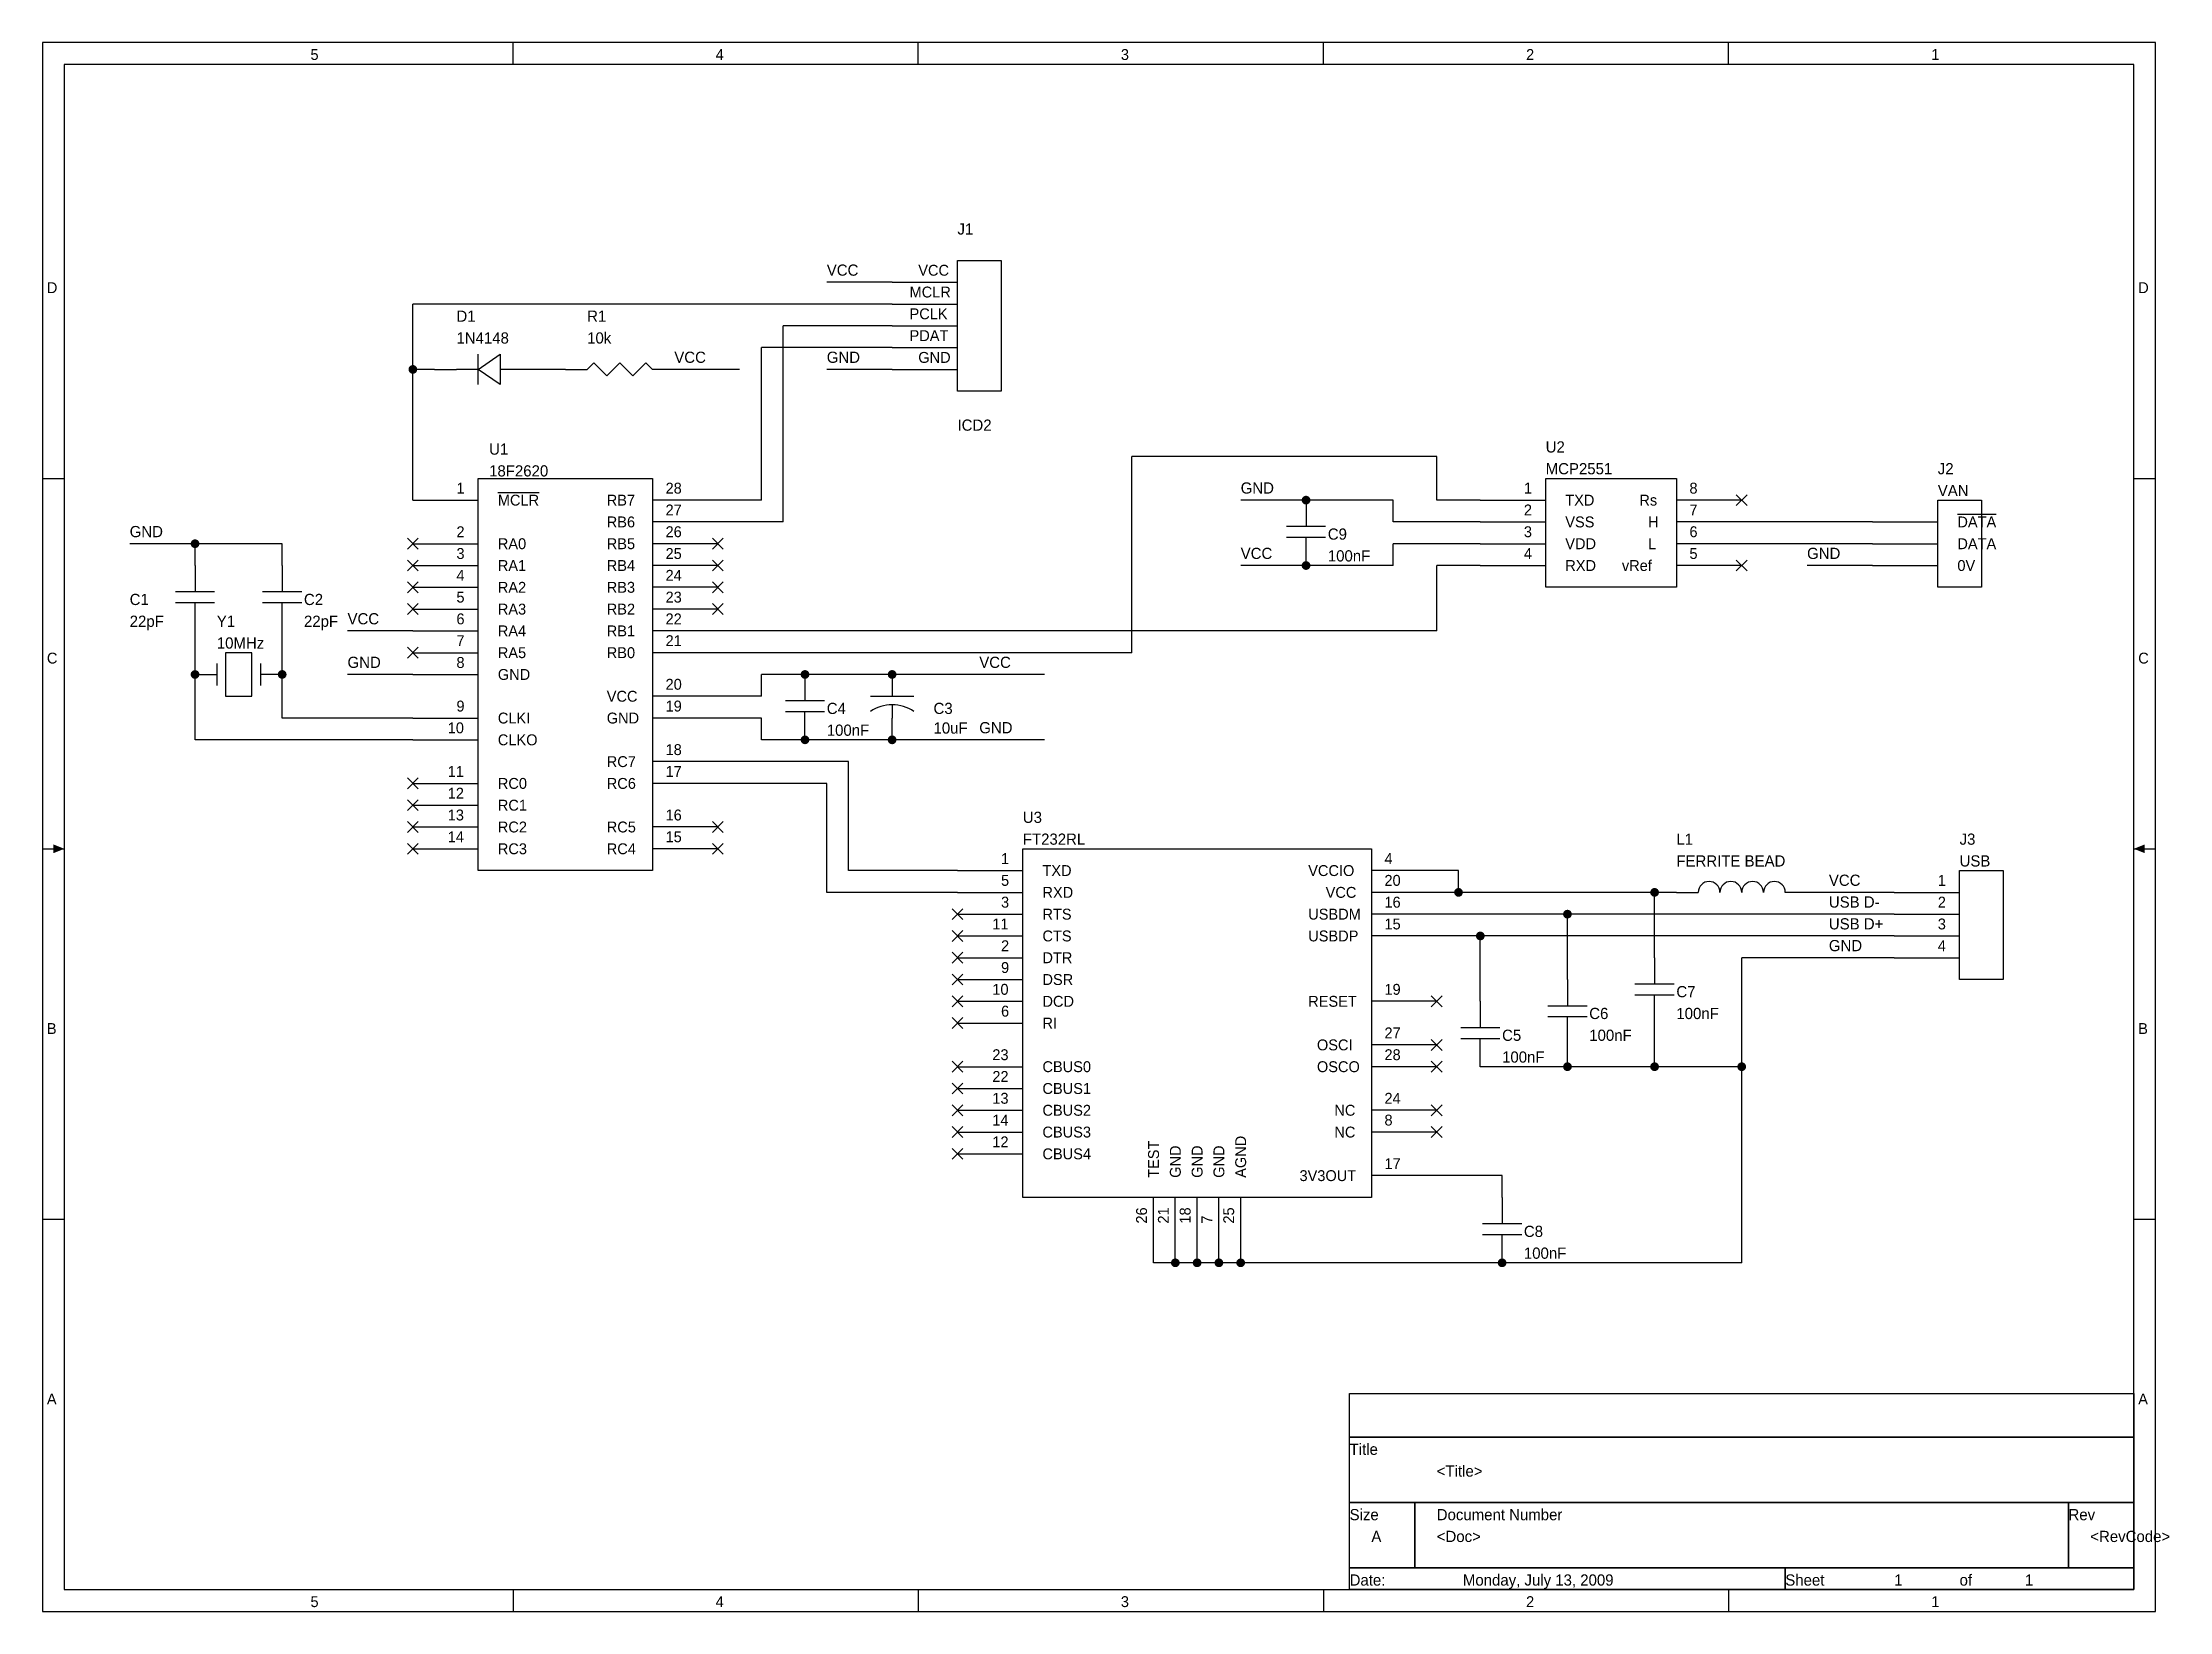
# Model space of a CAD drawing. Extents: x -0.1 to 9.66, y 0.1 to 7.3.
import ezdxf

# ---------------------------------------------------------------- set-up
doc = ezdxf.new("R2010")
doc.units = 0

msp = doc.modelspace()

# ---------------------------------------------------------------- linework, layer by layer
at = {"layer": 'PARTS'}
for p, q in [((3.8, 6.2), (4.1, 6.2)), ((3.8, 6.1), (4.1, 6.1)), ((3.8, 6), (4.1, 6)), ((3.8, 5.9), (4.1, 5.9)), ((1.7, 5.8), (1.8, 5.8)), ((2.2, 5.8), (2.1, 5.8)), ((2.3, 5.8), (2.4, 5.8)), ((2.8, 5.8), (2.7, 5.8)), ((3.8, 5.8), (4.1, 5.8)), ((1.6, 5.2), (1.9, 5.2)), ((3, 5.2), (2.7, 5.2)), ((5.7, 5.2), (5.7, 5.1)), ((6.5, 5.2), (6.8, 5.2)), ((7.7, 5.2), (7.4, 5.2)), ((7.725, 5.225), (7.675, 5.175)), ((7.675, 5.225), (7.725, 5.175)), ((3, 5.1), (2.7, 5.1)), ((6.5, 5.1), (6.8, 5.1)), ((7.7, 5.1), (7.4, 5.1)), ((8.3, 5.1), (8.6, 5.1)), ((1.575, 5.025), (1.625, 4.975)), ((1.625, 5.025), (1.575, 4.975)), ((1.6, 5), (1.9, 5)), ((3, 5), (2.7, 5)), ((3.025, 5.025), (2.975, 4.975)), ((2.975, 5.025), (3.025, 4.975)), ((5.7, 4.9), (5.7, 5)), ((6.5, 5), (6.8, 5)), ((7.7, 5), (7.4, 5)), ((8.3, 5), (8.6, 5)), ((0.6, 4.9), (0.6, 4.8)), ((1, 4.9), (1, 4.8)), ((1.575, 4.925), (1.625, 4.875)), ((1.625, 4.925), (1.575, 4.875)), ((1.6, 4.9), (1.9, 4.9)), ((3, 4.9), (2.7, 4.9)), ((3.025, 4.925), (2.975, 4.875)), ((2.975, 4.925), (3.025, 4.875)), ((6.5, 4.9), (6.8, 4.9)), ((7.7, 4.9), (7.4, 4.9)), ((7.725, 4.925), (7.675, 4.875)), ((7.675, 4.925), (7.725, 4.875)), ((8.3, 4.9), (8.6, 4.9)), ((1.575, 4.825), (1.625, 4.775)), ((1.625, 4.825), (1.575, 4.775)), ((1.6, 4.8), (1.9, 4.8)), ((3, 4.8), (2.7, 4.8)), ((3.025, 4.825), (2.975, 4.775)), ((2.975, 4.825), (3.025, 4.775)), ((0.6, 4.6), (0.6, 4.7)), ((1, 4.6), (1, 4.7)), ((1.575, 4.725), (1.625, 4.675)), ((1.625, 4.725), (1.575, 4.675)), ((1.6, 4.7), (1.9, 4.7)), ((3, 4.7), (2.7, 4.7)), ((3.025, 4.725), (2.975, 4.675)), ((2.975, 4.725), (3.025, 4.675)), ((1.6, 4.6), (1.9, 4.6)), ((3, 4.6), (2.7, 4.6)), ((1.575, 4.525), (1.625, 4.475)), ((1.625, 4.525), (1.575, 4.475)), ((1.6, 4.5), (1.9, 4.5)), ((3, 4.5), (2.7, 4.5)), ((0.6, 4.4), (0.7, 4.4)), ((1, 4.4), (0.9, 4.4)), ((1.6, 4.4), (1.9, 4.4)), ((3.4, 4.4), (3.4, 4.3)), ((3.8, 4.4), (3.8, 4.3)), ((3, 4.3), (2.7, 4.3)), ((1.6, 4.2), (1.9, 4.2)), ((3, 4.2), (2.7, 4.2)), ((3.4, 4.1), (3.4, 4.2)), ((3.8, 4.1), (3.8, 4.2)), ((1.6, 4.1), (1.9, 4.1)), ((1.575, 3.925), (1.625, 3.875)), ((1.625, 3.925), (1.575, 3.875)), ((3, 4), (2.7, 4)), ((1.575, 3.825), (1.625, 3.775)), ((1.625, 3.825), (1.575, 3.775)), ((1.6, 3.9), (1.9, 3.9)), ((3, 3.9), (2.7, 3.9)), ((1.575, 3.725), (1.625, 3.675)), ((1.625, 3.725), (1.575, 3.675)), ((1.6, 3.8), (1.9, 3.8)), ((3.025, 3.725), (2.975, 3.675)), ((2.975, 3.725), (3.025, 3.675)), ((1.575, 3.625), (1.625, 3.575)), ((1.625, 3.625), (1.575, 3.575)), ((1.6, 3.7), (1.9, 3.7)), ((3, 3.7), (2.7, 3.7)), ((3.025, 3.625), (2.975, 3.575)), ((2.975, 3.625), (3.025, 3.575)), ((1.6, 3.6), (1.9, 3.6)), ((3, 3.6), (2.7, 3.6)), ((4.1, 3.5), (4.4, 3.5)), ((6.3, 3.5), (6, 3.5)), ((4.075, 3.325), (4.125, 3.275)), ((4.125, 3.325), (4.075, 3.275)), ((4.1, 3.4), (4.4, 3.4)), ((6.3, 3.4), (6, 3.4)), ((7.4, 3.4), (7.5, 3.4)), ((8, 3.4), (7.9, 3.4)), ((8.4, 3.4), (8.7, 3.4)), ((4.075, 3.225), (4.125, 3.175)), ((4.125, 3.225), (4.075, 3.175)), ((4.1, 3.3), (4.4, 3.3)), ((6.3, 3.3), (6, 3.3)), ((8.4, 3.3), (8.7, 3.3)), ((4.075, 3.125), (4.125, 3.075)), ((4.125, 3.125), (4.075, 3.075)), ((4.1, 3.2), (4.4, 3.2)), ((6.3, 3.2), (6, 3.2)), ((8.4, 3.2), (8.7, 3.2)), ((4.1, 3.1), (4.4, 3.1)), ((7.3, 3.1), (7.3, 3)), ((8.4, 3.1), (8.7, 3.1)), ((4.075, 3.025), (4.125, 2.975)), ((4.125, 3.025), (4.075, 2.975)), ((4.1, 3), (4.4, 3)), ((6.9, 3), (6.9, 2.9)), ((4.075, 2.925), (4.125, 2.875)), ((4.125, 2.925), (4.075, 2.875)), ((4.1, 2.9), (4.4, 2.9)), ((6.3, 2.9), (6, 2.9)), ((6.325, 2.925), (6.275, 2.875)), ((6.275, 2.925), (6.325, 2.875)), ((6.5, 2.9), (6.5, 2.8)), ((7.3, 2.8), (7.3, 2.9)), ((4.075, 2.825), (4.125, 2.775)), ((4.125, 2.825), (4.075, 2.775)), ((4.1, 2.8), (4.4, 2.8)), ((6.9, 2.7), (6.9, 2.8)), ((6.3, 2.7), (6, 2.7)), ((6.325, 2.725), (6.275, 2.675)), ((6.275, 2.725), (6.325, 2.675)), ((6.5, 2.6), (6.5, 2.7)), ((4.075, 2.625), (4.125, 2.575)), ((4.125, 2.625), (4.075, 2.575)), ((4.1, 2.6), (4.4, 2.6)), ((6.3, 2.6), (6, 2.6)), ((6.325, 2.625), (6.275, 2.575)), ((6.275, 2.625), (6.325, 2.575)), ((4.075, 2.525), (4.125, 2.475)), ((4.125, 2.525), (4.075, 2.475)), ((4.1, 2.5), (4.4, 2.5)), ((4.075, 2.425), (4.125, 2.375)), ((4.125, 2.425), (4.075, 2.375)), ((4.1, 2.4), (4.4, 2.4)), ((6.3, 2.4), (6, 2.4)), ((6.325, 2.425), (6.275, 2.375)), ((6.275, 2.425), (6.325, 2.375)), ((4.075, 2.325), (4.125, 2.275)), ((4.125, 2.325), (4.075, 2.275)), ((4.1, 2.3), (4.4, 2.3)), ((6.3, 2.3), (6, 2.3)), ((6.325, 2.325), (6.275, 2.275)), ((6.275, 2.325), (6.325, 2.275)), ((4.075, 2.225), (4.125, 2.175)), ((4.125, 2.225), (4.075, 2.175)), ((4.1, 2.2), (4.4, 2.2)), ((6.3, 2.1), (6, 2.1)), ((5, 1.7), (5, 2)), ((5.1, 1.7), (5.1, 2)), ((5.2, 1.7), (5.2, 2)), ((5.3, 1.7), (5.3, 2)), ((5.4, 1.7), (5.4, 2)), ((6.6, 2), (6.6, 1.9)), ((6.6, 1.7), (6.6, 1.8))]:
    msp.add_line(p, q, dxfattribs=at)
for points in [[(4.1, 6.3), (4.3, 6.3), (4.3, 5.7), (4.1, 5.7)], [(1.9, 5.8), (1.9, 5.8), (2, 5.87), (2, 5.73), (1.9, 5.8)], [(1.9, 5.3), (2.7, 5.3), (2.7, 3.5), (1.9, 3.5)], [(6.8, 5.3), (7.4, 5.3), (7.4, 4.8), (6.8, 4.8)], [(8.6, 5.2), (8.8, 5.2), (8.8, 4.8), (8.6, 4.8)], [(4.4, 3.6), (6, 3.6), (6, 2), (4.4, 2)], [(8.7, 3.5), (8.9, 3.5), (8.9, 3), (8.7, 3)]]:
    msp.add_lwpolyline(points, close=True, dxfattribs=at)
for points in [[(1.9, 5.73), (1.9, 5.87)], [(1.9, 5.8), (1.8, 5.8)], [(2.1, 5.8), (2, 5.8)], [(2.4, 5.8), (2.43, 5.83)], [(2.43, 5.83), (2.49, 5.77)], [(2.49, 5.77), (2.55, 5.83)], [(2.55, 5.83), (2.61, 5.77)], [(2.61, 5.77), (2.67, 5.83)], [(2.67, 5.83), (2.7, 5.8)], [(5.61, 5.08), (5.79, 5.08)], [(5.7, 5.1), (5.7, 5.08)], [(5.61, 5.03), (5.79, 5.03)], [(5.7, 5), (5.7, 5.03)], [(0.6, 4.8), (0.6, 4.78)], [(1, 4.8), (1, 4.78)], [(0.51, 4.78), (0.69, 4.78)], [(0.51, 4.73), (0.69, 4.73)], [(0.6, 4.7), (0.6, 4.73)], [(0.91, 4.78), (1.09, 4.78)], [(0.91, 4.73), (1.09, 4.73)], [(1, 4.7), (1, 4.73)], [(0.74, 4.5), (0.74, 4.3)], [(0.86, 4.5), (0.74, 4.5)], [(0.86, 4.3), (0.86, 4.5)], [(0.7, 4.45), (0.7, 4.35)], [(0.9, 4.45), (0.9, 4.35)], [(0.74, 4.3), (0.86, 4.3)], [(3.4, 4.3), (3.4, 4.28)], [(3.7, 4.3), (3.9, 4.3)], [(3.31, 4.28), (3.49, 4.28)], [(3.31, 4.23), (3.49, 4.23)], [(3.4, 4.2), (3.4, 4.23)], [(3.8, 4.26), (3.8, 4.2)], [(7.21, 2.98), (7.39, 2.98)], [(7.21, 2.93), (7.39, 2.93)], [(7.3, 3), (7.3, 2.98)], [(7.3, 2.9), (7.3, 2.93)], [(6.81, 2.88), (6.99, 2.88)], [(6.9, 2.9), (6.9, 2.88)], [(6.41, 2.78), (6.59, 2.78)], [(6.5, 2.8), (6.5, 2.78)], [(6.81, 2.83), (6.99, 2.83)], [(6.9, 2.8), (6.9, 2.83)], [(6.41, 2.73), (6.59, 2.73)], [(6.5, 2.7), (6.5, 2.73)], [(6.51, 1.88), (6.69, 1.88)], [(6.6, 1.9), (6.6, 1.88)], [(6.51, 1.83), (6.69, 1.83)], [(6.6, 1.8), (6.6, 1.83)]]:
    msp.add_lwpolyline(points, dxfattribs=at)
for points in [[(3.8, 4.26, 0.1654), (3.7, 4.23)], [(3.9, 4.23, 0.1654), (3.8, 4.26)], [(7.55, 3.45, 0.4142), (7.5, 3.4)], [(7.6, 3.4, 0.4142), (7.55, 3.45)], [(7.65, 3.45, 0.4142), (7.6, 3.4)], [(7.7, 3.4, 0.4142), (7.65, 3.45)], [(7.75, 3.45, 0.4142), (7.7, 3.4)], [(7.8, 3.4, 0.4142), (7.75, 3.45)], [(7.85, 3.45, 0.4142), (7.8, 3.4)], [(7.9, 3.4, 0.4142), (7.85, 3.45)]]:
    msp.add_lwpolyline(points, format="xyb", dxfattribs=at)
at = {"layer": 'TITLE'}
for points in [[(-0.1, 0.1), (9.6, 0.1), (9.6, 7.3), (-0.1, 7.3)], [(0, 0.2), (9.5, 0.2), (9.5, 7.2), (0, 7.2)], [(5.9, 1.1), (9.5, 1.1), (9.5, 0.9), (5.9, 0.9)], [(5.9, 0.9), (9.5, 0.9), (9.5, 0.6), (5.9, 0.6)], [(5.9, 0.6), (6.2, 0.6), (6.2, 0.3), (5.9, 0.3)], [(6.2, 0.6), (9.2, 0.6), (9.2, 0.3), (6.2, 0.3)], [(9.2, 0.6), (9.5, 0.6), (9.5, 0.3), (9.2, 0.3)], [(5.9, 0.3), (7.9, 0.3), (7.9, 0.2), (5.9, 0.2)], [(7.9, 0.3), (9.5, 0.3), (9.5, 0.2), (7.9, 0.2)]]:
    msp.add_lwpolyline(points, close=True, dxfattribs=at)
for points in [[(2.06, 7.2), (2.06, 7.3)], [(3.92, 7.2), (3.92, 7.3)], [(5.78, 7.2), (5.78, 7.3)], [(7.64, 7.2), (7.64, 7.3)], [(-0.1, 5.3), (0, 5.3)], [(9.5, 5.3), (9.6, 5.3)], [(-0.1, 3.6), (0, 3.6)], [(9.5, 3.6), (9.6, 3.6)], [(-0.1, 1.9), (0, 1.9)], [(9.5, 1.9), (9.6, 1.9)], [(2.06, 0.2), (2.06, 0.1)], [(3.92, 0.2), (3.92, 0.1)], [(5.78, 0.2), (5.78, 0.1)], [(7.64, 0.2), (7.64, 0.1)]]:
    msp.add_lwpolyline(points, dxfattribs=at)
for points in [[(0, 3.6), (-0.05, 3.62), (-0.05, 3.58), (-0.05, 3.6)], [(0, 3.6), (-0.05, 3.62), (-0.05, 3.58), (-0.05, 3.6)], [(0, 3.6), (-0.05, 3.62), (-0.05, 3.58), (-0.05, 3.6)], [(9.5, 3.6), (9.55, 3.62), (9.55, 3.58), (9.55, 3.6)], [(9.5, 3.6), (9.55, 3.62), (9.55, 3.58), (9.55, 3.6)], [(9.5, 3.6), (9.55, 3.62), (9.55, 3.58), (9.55, 3.6)]]:
    msp.add_solid(points, dxfattribs=at)
at = {"layer": 'WIRE'}
for points in [[(3.8, 6.2), (3.5, 6.2)], [(3.8, 6.1), (1.6, 6.1)], [(1.6, 5.8), (1.6, 6.1)], [(3.8, 6), (3.3, 6)], [(3.3, 5.1), (3.3, 6)], [(3.2, 5.2), (3.2, 5.9)], [(3.8, 5.9), (3.2, 5.9)], [(1.7, 5.8), (1.6, 5.8)], [(1.6, 5.2), (1.6, 5.8)], [(2.3, 5.8), (2.2, 5.8)], [(3.1, 5.8), (2.8, 5.8)], [(3.8, 5.8), (3.5, 5.8)], [(6.3, 5.4), (4.9, 5.4)], [(4.9, 4.5), (4.9, 5.4)], [(6.3, 5.2), (6.3, 5.4)], [(3.2, 5.2), (3, 5.2)], [(5.7, 5.2), (5.4, 5.2)], [(6.1, 5.2), (5.7, 5.2)], [(6.1, 5.1), (6.1, 5.2)], [(6.5, 5.2), (6.3, 5.2)], [(3.3, 5.1), (3, 5.1)], [(6.5, 5.1), (6.1, 5.1)], [(8.3, 5.1), (7.7, 5.1)], [(0.6, 5), (0.3, 5)], [(1, 5), (0.6, 5)], [(0.6, 4.9), (0.6, 5)], [(1, 4.9), (1, 5)], [(6.1, 4.9), (6.1, 5)], [(6.5, 5), (6.1, 5)], [(8.3, 5), (7.7, 5)], [(5.7, 4.9), (5.4, 4.9)], [(6.1, 4.9), (5.7, 4.9)], [(6.5, 4.9), (6.3, 4.9)], [(6.3, 4.6), (6.3, 4.9)], [(8.3, 4.9), (8, 4.9)], [(0.6, 4.4), (0.6, 4.6)], [(1, 4.4), (1, 4.6)], [(1.6, 4.6), (1.3, 4.6)], [(6.3, 4.6), (3, 4.6)], [(4.9, 4.5), (3, 4.5)], [(0.6, 4.1), (0.6, 4.4)], [(1, 4.2), (1, 4.4)], [(1.6, 4.4), (1.3, 4.4)], [(3.2, 4.3), (3.2, 4.4)], [(3.4, 4.4), (3.2, 4.4)], [(3.8, 4.4), (3.4, 4.4)], [(4.5, 4.4), (3.8, 4.4)], [(3.2, 4.3), (3, 4.3)], [(1.6, 4.2), (1, 4.2)], [(3.2, 4.2), (3, 4.2)], [(3.2, 4.1), (3.2, 4.2)], [(1.6, 4.1), (0.6, 4.1)], [(3.4, 4.1), (3.2, 4.1)], [(3.8, 4.1), (3.4, 4.1)], [(4.5, 4.1), (3.8, 4.1)], [(3.6, 4), (3, 4)], [(3.6, 3.5), (3.6, 4)], [(3.5, 3.9), (3, 3.9)], [(3.5, 3.4), (3.5, 3.9)], [(4.1, 3.5), (3.6, 3.5)], [(6.4, 3.5), (6.3, 3.5)], [(6.4, 3.4), (6.4, 3.5)], [(4.1, 3.4), (3.5, 3.4)], [(6.4, 3.4), (6.3, 3.4)], [(7.3, 3.4), (6.4, 3.4)], [(7.3, 3.1), (7.3, 3.4)], [(7.4, 3.4), (7.3, 3.4)], [(8.4, 3.4), (8, 3.4)], [(6.9, 3.3), (6.3, 3.3)], [(8.4, 3.3), (6.9, 3.3)], [(6.9, 3), (6.9, 3.3)], [(6.5, 3.2), (6.3, 3.2)], [(8.4, 3.2), (6.5, 3.2)], [(6.5, 2.9), (6.5, 3.2)], [(8.4, 3.1), (7.7, 3.1)], [(7.7, 2.6), (7.7, 3.1)], [(7.3, 2.6), (7.3, 2.8)], [(6.9, 2.6), (6.9, 2.7)], [(6.9, 2.6), (6.5, 2.6)], [(7.3, 2.6), (6.9, 2.6)], [(7.7, 2.6), (7.3, 2.6)], [(7.7, 1.7), (7.7, 2.6)], [(6.6, 2.1), (6.3, 2.1)], [(6.6, 2), (6.6, 2.1)], [(5.1, 1.7), (5, 1.7)], [(5.2, 1.7), (5.1, 1.7)], [(5.3, 1.7), (5.2, 1.7)], [(5.4, 1.7), (5.3, 1.7)], [(6.6, 1.7), (5.4, 1.7)], [(7.7, 1.7), (6.6, 1.7)]]:
    msp.add_lwpolyline(points, dxfattribs=at)
at = {"layer": 'WIRE', "const_width": 0.02}
for points in [[(1.59, 5.8, 1), (1.61, 5.8, 1)], [(5.69, 5.2, 1), (5.71, 5.2, 1)], [(0.59, 5, 1), (0.61, 5, 1)], [(5.69, 4.9, 1), (5.71, 4.9, 1)], [(0.59, 4.4, 1), (0.61, 4.4, 1)], [(0.99, 4.4, 1), (1.01, 4.4, 1)], [(3.39, 4.4, 1), (3.41, 4.4, 1)], [(3.79, 4.4, 1), (3.81, 4.4, 1)], [(3.39, 4.1, 1), (3.41, 4.1, 1)], [(3.79, 4.1, 1), (3.81, 4.1, 1)], [(6.39, 3.4, 1), (6.41, 3.4, 1)], [(7.29, 3.4, 1), (7.31, 3.4, 1)], [(6.89, 3.3, 1), (6.91, 3.3, 1)], [(6.49, 3.2, 1), (6.51, 3.2, 1)], [(6.89, 2.6, 1), (6.91, 2.6, 1)], [(7.29, 2.6, 1), (7.31, 2.6, 1)], [(7.69, 2.6, 1), (7.71, 2.6, 1)], [(5.09, 1.7, 1), (5.11, 1.7, 1)], [(5.19, 1.7, 1), (5.21, 1.7, 1)], [(5.29, 1.7, 1), (5.31, 1.7, 1)], [(5.39, 1.7, 1), (5.41, 1.7, 1)], [(6.59, 1.7, 1), (6.61, 1.7, 1)]]:
    msp.add_lwpolyline(points, format="xyb", close=True, dxfattribs=at)

# ---------------------------------------------------------------- texts
at = {"layer": 'PARTS'}
for s, p in [('VCC', (3.92, 6.23)), ('MCLR', (3.88, 6.13)), ('PCLK', (3.88, 6.03)), ('PDAT', (3.88, 5.93)), ('GND', (3.92, 5.83)), ('1', (1.8, 5.23)), ('28', (2.76, 5.23)), ('1', (6.7, 5.23)), ('8', (7.46, 5.23)), ('%%oMCLR%%o', (1.99, 5.175)), ('RB7', (2.49, 5.175)), ('27', (2.76, 5.13)), ('2', (6.7, 5.13)), ('TXD', (6.89, 5.175)), ('Rs', (7.23, 5.175)), ('7', (7.46, 5.13)), ('2', (1.8, 5.03)), ('RB6', (2.49, 5.075)), ('26', (2.76, 5.03)), ('3', (6.7, 5.03)), ('VSS', (6.89, 5.075)), ('H', (7.27, 5.075)), ('6', (7.46, 5.03)), ('%%oDATA%%o', (8.69, 5.075)), ('3', (1.8, 4.93)), ('RA0', (1.99, 4.975)), ('RB5', (2.49, 4.975)), ('25', (2.76, 4.93)), ('4', (6.7, 4.93)), ('VDD', (6.89, 4.975)), ('L', (7.27, 4.975)), ('5', (7.46, 4.93)), ('DATA', (8.69, 4.975)), ('RA1', (1.99, 4.875)), ('RB4', (2.49, 4.875)), ('RXD', (6.89, 4.875)), ('vRef', (7.15, 4.875)), ('0V', (8.69, 4.875)), ('4', (1.8, 4.83)), ('RA2', (1.99, 4.775)), ('RB3', (2.49, 4.775)), ('24', (2.76, 4.83)), ('5', (1.8, 4.73)), ('RA3', (1.99, 4.675)), ('RB2', (2.49, 4.675)), ('23', (2.76, 4.73)), ('6', (1.8, 4.63)), ('RA4', (1.99, 4.575)), ('RB1', (2.49, 4.575)), ('22', (2.76, 4.63)), ('7', (1.8, 4.53)), ('RA5', (1.99, 4.475)), ('RB0', (2.49, 4.475)), ('21', (2.76, 4.53)), ('8', (1.8, 4.43)), ('GND', (1.99, 4.375)), ('VCC', (2.49, 4.275)), ('20', (2.76, 4.33)), ('9', (1.8, 4.23)), ('CLKI', (1.99, 4.175)), ('GND', (2.49, 4.175)), ('19', (2.76, 4.23)), ('10', (1.76, 4.13)), ('CLKO', (1.99, 4.075)), ('RC7', (2.49, 3.975)), ('18', (2.76, 4.03)), ('11', (1.76, 3.93)), ('RC0', (1.99, 3.875)), ('RC6', (2.49, 3.875)), ('17', (2.76, 3.93)), ('12', (1.76, 3.83)), ('RC1', (1.99, 3.775)), ('13', (1.76, 3.73)), ('RC2', (1.99, 3.675)), ('RC5', (2.49, 3.675)), ('16', (2.76, 3.73)), ('14', (1.76, 3.63)), ('RC3', (1.99, 3.575)), ('RC4', (2.49, 3.575)), ('15', (2.76, 3.63)), ('1', (4.3, 3.53)), ('TXD', (4.49, 3.475)), ('VCCIO', (5.71, 3.475)), ('4', (6.06, 3.53)), ('5', (4.3, 3.43)), ('RXD', (4.49, 3.375)), ('VCC', (5.79, 3.375)), ('20', (6.06, 3.43)), ('1', (8.6, 3.43)), ('3', (4.3, 3.33)), ('RTS', (4.49, 3.275)), ('USBDM', (5.71, 3.275)), ('16', (6.06, 3.33)), ('2', (8.6, 3.33)), ('11', (4.26, 3.23)), ('CTS', (4.49, 3.175)), ('USBDP', (5.71, 3.175)), ('15', (6.06, 3.23)), ('3', (8.6, 3.23)), ('2', (4.3, 3.13)), ('DTR', (4.49, 3.075)), ('4', (8.6, 3.13)), ('9', (4.3, 3.03)), ('10', (4.26, 2.93)), ('DSR', (4.49, 2.975)), ('19', (6.06, 2.93)), ('6', (4.3, 2.83)), ('DCD', (4.49, 2.875)), ('RESET', (5.71, 2.875)), ('RI', (4.49, 2.775)), ('27', (6.06, 2.73)), ('23', (4.26, 2.63)), ('OSCI', (5.75, 2.675)), ('28', (6.06, 2.63)), ('22', (4.26, 2.53)), ('CBUS0', (4.49, 2.575)), ('OSCO', (5.75, 2.575)), ('13', (4.26, 2.43)), ('CBUS1', (4.49, 2.475)), ('24', (6.06, 2.43)), ('14', (4.26, 2.33)), ('CBUS2', (4.49, 2.375)), ('NC', (5.83, 2.375)), ('8', (6.06, 2.33)), ('12', (4.26, 2.23)), ('CBUS3', (4.49, 2.275)), ('NC', (5.83, 2.275)), ('CBUS4', (4.49, 2.175)), ('17', (6.06, 2.13)), ('3V3OUT', (5.67, 2.075))]:
    msp.add_text(s, height=0.05, dxfattribs=at).set_placement(p)
for s, p in [('TEST', (5.025, 2.09)), ('AGND', (5.425, 2.09)), ('GND', (5.125, 2.09)), ('GND', (5.225, 2.09)), ('GND', (5.325, 2.09)), ('26', (4.97, 1.88)), ('21', (5.07, 1.88)), ('18', (5.17, 1.88)), ('7', (5.27, 1.88)), ('25', (5.37, 1.88))]:
    msp.add_text(s, height=0.05, rotation=90, dxfattribs=at).set_placement(p)
at = {"layer": 'PARTTEXT'}
for s, p in [('J1', (4.1, 6.4186)), ('D1', (1.8, 6.0186)), ('R1', (2.4, 6.0186)), ('1N4148', (1.8, 5.9186)), ('10k', (2.4, 5.9186)), ('ICD2', (4.1, 5.5186)), ('U2', (6.8, 5.4186)), ('U1', (1.95, 5.4086)), ('MCP2551', (6.8, 5.3186)), ('J2', (8.6, 5.3186)), ('18F2620', (1.95, 5.3086)), ('VAN', (8.6, 5.2186)), ('C9', (5.8, 5.0186)), ('100nF', (5.8, 4.9186)), ('C1', (0.3, 4.7186)), ('C2', (1.1, 4.7186)), ('22pF', (0.3, 4.6186)), ('Y1', (0.7, 4.6186)), ('22pF', (1.1, 4.6186)), ('10MHz', (0.7, 4.5186)), ('C4', (3.5, 4.2186)), ('C3', (3.99, 4.2186)), ('100nF', (3.5, 4.1186)), ('10uF', (3.99, 4.1286)), ('U3', (4.4, 3.7186)), ('FT232RL', (4.4, 3.6186)), ('L1', (7.4, 3.6186)), ('J3', (8.7, 3.6186)), ('FERRITE BEAD', (7.4, 3.5186)), ('USB', (8.7, 3.5186)), ('C7', (7.4, 2.9186)), ('C6', (7, 2.8186)), ('100nF', (7.4, 2.8186)), ('C5', (6.6, 2.7186)), ('100nF', (7, 2.7186)), ('100nF', (6.6, 2.6186)), ('C8', (6.7, 1.8186)), ('100nF', (6.7, 1.7186)), ('Title', (5.9, 0.8186)), ('Size', (5.9, 0.5186)), ('Document Number', (6.3, 0.5186)), ('Rev', (9.2, 0.5186)), ('Date:', (5.9, 0.2186)), ('Sheet', (7.9, 0.2186)), ('of', (8.7, 0.2186))]:
    msp.add_text(s, height=0.0514, dxfattribs=at).set_placement(p)
at = {"layer": 'TITLE'}
for s, height, p in [('5', 0.05, (1.13, 7.22)), ('4', 0.05, (2.99, 7.22)), ('3', 0.05, (4.85, 7.22)), ('2', 0.05, (6.71, 7.22)), ('1', 0.05, (8.57, 7.22)), ('D', 0.05, (-0.08, 6.15)), ('D', 0.05, (9.52, 6.15)), ('C', 0.05, (-0.08, 4.45)), ('C', 0.05, (9.52, 4.45)), ('B', 0.05, (-0.08, 2.75)), ('B', 0.05, (9.52, 2.75)), ('A', 0.05, (-0.08, 1.05)), ('A', 0.05, (9.52, 1.05)), ('<Title>', 0.0514, (6.3, 0.7186)), ('A', 0.0514, (6, 0.4186)), ('<Doc>', 0.0514, (6.3, 0.4186)), ('<RevCode>', 0.0514, (9.3, 0.4186)), ('Monday, July 13, 2009', 0.0514, (6.42, 0.2186)), ('1', 0.0514, (8.4, 0.2186)), ('1', 0.0514, (9, 0.2186)), ('5', 0.05, (1.13, 0.12)), ('4', 0.05, (2.99, 0.12)), ('3', 0.05, (4.85, 0.12)), ('2', 0.05, (6.71, 0.12)), ('1', 0.05, (8.57, 0.12))]:
    msp.add_text(s, height=height, dxfattribs=at).set_placement(p)
at = {"layer": 'WIRETEXT'}
for s, p in [('VCC', (3.5, 6.23)), ('VCC', (2.8, 5.83)), ('GND', (3.5, 5.83)), ('GND', (5.4, 5.23)), ('GND', (0.3, 5.03)), ('VCC', (5.4, 4.93)), ('GND', (8, 4.93)), ('VCC', (1.3, 4.63)), ('GND', (1.3, 4.43)), ('VCC', (4.2, 4.43)), ('GND', (4.2, 4.13)), ('VCC', (8.1, 3.43)), ('USB D-', (8.1, 3.33)), ('USB D+', (8.1, 3.23)), ('USB D+', (8.1, 3.23)), ('GND', (8.1, 3.13))]:
    msp.add_text(s, height=0.0514, dxfattribs=at).set_placement(p)

doc.saveas('drawing.dxf')
